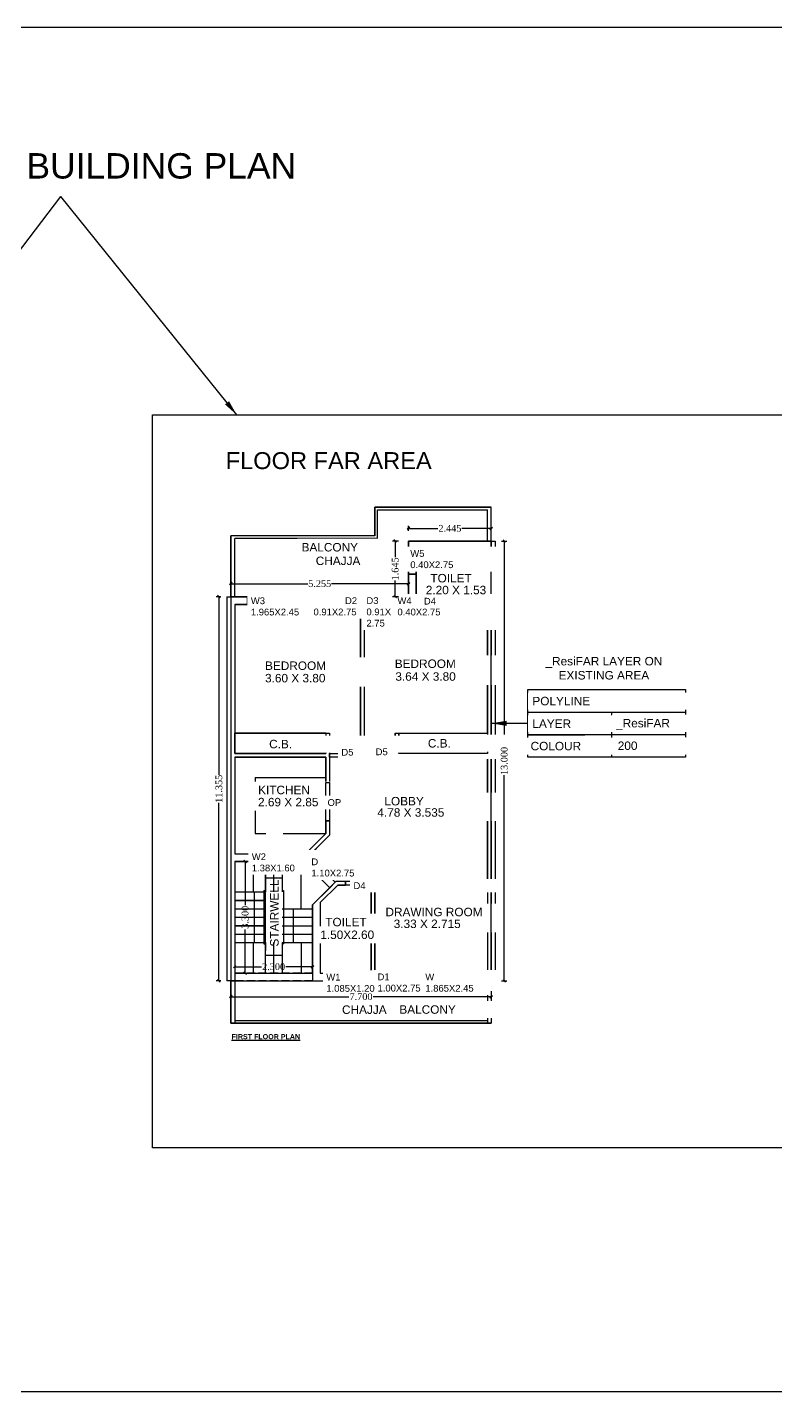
# Model space of a CAD drawing. Header units: metres. Extents: x 180 to 389, y -165 to 195.
# Drawn here: x 256.31 to 278.44, y -6.48 to 33.85 of the extents above; entities that cross this region are included whole.
import ezdxf

# ---------------------------------------------------------------- set-up
doc = ezdxf.new("R2010")
doc.units = ezdxf.units.M
doc.header["$LTSCALE"] = 2
doc.header["$MEASUREMENT"] = 0
doc.linetypes.add('ACAD_ISO02W100', pattern=[15, 12, -3])
for name, color, linetype in [('_ArchProj', 21, 'Continuous'), ('_Balcony', 25, 'Continuous'), ('_CB', 40, 'Continuous'), ('_Dimension', 87, 'Continuous'), ('_Door', 114, 'Continuous'), ('_ResiFAR', 190, 'Continuous'), ('_Room', 72, 'Continuous'), ('_RoomDimensions', 193, 'Continuous'), ('_StaircaseLanding', 210, 'Continuous'), ('_StaircaseWell', 140, 'Continuous'), ('_StairFlight', 105, 'Continuous'), ('_Stairs', 120, 'Continuous'), ('_Window', 115, 'Continuous')]:
    doc.layers.add(name, color=color, linetype=linetype)
doc.styles.add('DRAWING', font='times.ttf', dxfattribs={"height": 0.2})
doc.styles.get("Standard").update_dxf_attribs({"font": 'arial.ttf'})
doc.dimstyles.new('Copy of DRAWING', dxfattribs={"dimtxt": 0.2, "dimasz": 0.46, "dimexe": 0.076, "dimexo": 0.3, "dimgap": 0.037, "dimtad": 0, "dimdec": 3, "dimzin": 0, "dimdsep": 46, "dimtxsty": 'DRAWING', "dimblk": 'ARCHTICK', "dimtsz": 0.037, "dimcen": 0.09, "dimclre": 256, "dimclrt": 256, "dimadec": 0, "dimazin": 0, "dimtfac": 1, "dimtdec": 3, "dimtix": 1, "dimtofl": 0, "dimtmove": 2, "dimatfit": 3, "dimfxl": 1, "dimtolj": 1, "dimtzin": 0, "dimarcsym": 0})
doc.dimstyles.new('DRAWING', dxfattribs={"dimtxt": 0.2, "dimasz": 0.076, "dimexe": 0.076, "dimexo": 0.3, "dimgap": 0.037, "dimtad": 0, "dimdec": 3, "dimzin": 0, "dimdsep": 46, "dimtxsty": 'DRAWING', "dimblk": 'ARCHTICK', "dimtsz": 0.037, "dimcen": 0.09, "dimclre": 256, "dimclrt": 256, "dimadec": 0, "dimazin": 0, "dimtfac": 1, "dimtdec": 3, "dimtix": 1, "dimtofl": 0, "dimtmove": 2, "dimatfit": 3, "dimfxl": 1, "dimtolj": 1, "dimtzin": 0, "dimarcsym": 0})

# ---------------------------------------------------------------- blocks, each defined once
blk = doc.blocks.new('*D326')
at = {"layer": '_Dimension', "color": 0, "linetype": 'ByBlock', "lineweight": -2, "ltscale": 0.01}
for p, q in [((267.619, 19.079), (267.545, 19.005)), ((267.582, 19.042), (268.449, 19.042)), ((270.027, 19.042), (269.161, 19.042)), ((269.99, 19.005), (270.064, 19.079))]:
    blk.add_line(p, q, dxfattribs=at)
at = {"layer": '_Dimension', "linetype": 'ByBlock', "lineweight": -2, "ltscale": 0.01}
for p, q in [((267.582, 18.966), (267.582, 19.118)), ((270.027, 18.966), (270.027, 19.118))]:
    blk.add_line(p, q, dxfattribs=at)
at = {"layer": 'Defpoints', "color": 0, "ltscale": 0.01}
for p in [(270.027, 19.042), (267.582, 18.666), (270.027, 18.666)]:
    blk.add_point(p, dxfattribs=at)
at = {"layer": '_Dimension', "ltscale": 0.01, "insert": (268.805, 19.042), "char_height": 0.2, "attachment_point": 5, "style": 'DRAWING'}
blk.add_mtext('\\A1;2.445', dxfattribs=at)
blk = doc.blocks.new('_ArchTick')
blk = doc.blocks.new('*D327')
at = {"layer": '_Dimension', "linetype": 'ByBlock', "lineweight": -2, "ltscale": 0.01}
for p, q in [((267.282, 18.666), (267.112, 18.666)), ((267.282, 17.021), (267.112, 17.021))]:
    blk.add_line(p, q, dxfattribs=at)
at = {"layer": '_Dimension', "color": 0, "linetype": 'ByBlock', "lineweight": -2, "ltscale": 0.01}
for p, q in [((267.225, 18.629), (267.151, 18.703)), ((267.188, 18.666), (267.188, 18.186)), ((267.188, 17.021), (267.188, 17.501)), ((267.151, 17.058), (267.225, 16.984))]:
    blk.add_line(p, q, dxfattribs=at)
at = {"layer": 'Defpoints', "color": 0, "ltscale": 0.01}
for p in [(267.582, 18.666), (267.188, 17.021), (267.582, 17.021)]:
    blk.add_point(p, dxfattribs=at)
at = {"layer": '_Dimension', "ltscale": 0.01, "insert": (267.188, 17.843), "char_height": 0.2, "attachment_point": 5, "rotation": 90, "style": 'DRAWING'}
blk.add_mtext('\\A1;1.645', dxfattribs=at)
blk = doc.blocks.new('*D328')
at = {"layer": '_Dimension', "color": 0, "linetype": 'ByBlock', "lineweight": -2, "ltscale": 0.01}
for p, q in [((262.364, 17.443), (262.29, 17.369)), ((262.327, 17.406), (264.602, 17.406)), ((267.582, 17.406), (265.307, 17.406)), ((267.545, 17.369), (267.619, 17.443))]:
    blk.add_line(p, q, dxfattribs=at)
at = {"layer": '_Dimension', "linetype": 'ByBlock', "lineweight": -2, "ltscale": 0.01}
for p, q in [((262.327, 17.321), (262.327, 17.482)), ((267.582, 17.321), (267.582, 17.482))]:
    blk.add_line(p, q, dxfattribs=at)
at = {"layer": 'Defpoints', "color": 0, "ltscale": 0.01}
for p in [(267.582, 17.406), (262.327, 17.021), (267.582, 17.021)]:
    blk.add_point(p, dxfattribs=at)
at = {"layer": '_Dimension', "ltscale": 0.01, "insert": (264.955, 17.406), "char_height": 0.2, "attachment_point": 5, "style": 'DRAWING'}
blk.add_mtext('\\A1;5.255', dxfattribs=at)
blk = doc.blocks.new('*D329')
at = {"layer": '_Dimension', "linetype": 'ByBlock', "lineweight": -2, "ltscale": 0.01}
for p, q in [((262.027, 17.021), (261.898, 17.021)), ((262.027, 5.666), (261.898, 5.666))]:
    blk.add_line(p, q, dxfattribs=at)
at = {"layer": '_Dimension', "color": 0, "linetype": 'ByBlock', "lineweight": -2, "ltscale": 0.01}
for p, q in [((262.011, 16.984), (261.937, 17.058)), ((261.974, 17.021), (261.974, 11.759)), ((261.974, 5.666), (261.974, 10.927)), ((261.937, 5.703), (262.011, 5.629))]:
    blk.add_line(p, q, dxfattribs=at)
at = {"layer": 'Defpoints', "color": 0, "ltscale": 0.01}
for p in [(262.327, 17.021), (261.974, 5.666), (262.327, 5.666)]:
    blk.add_point(p, dxfattribs=at)
at = {"layer": '_Dimension', "ltscale": 0.01, "insert": (261.974, 11.343), "char_height": 0.2, "attachment_point": 5, "rotation": 90, "style": 'DRAWING'}
blk.add_mtext('\\A1;11.355', dxfattribs=at)
blk = doc.blocks.new('*D330')
at = {"layer": '_Dimension', "linetype": 'ByBlock', "lineweight": -2, "ltscale": 0.01}
for p, q in [((262.327, 5.366), (262.327, 5.122)), ((270.027, 5.366), (270.027, 5.122))]:
    blk.add_line(p, q, dxfattribs=at)
at = {"layer": '_Dimension', "color": 0, "linetype": 'ByBlock', "lineweight": -2, "ltscale": 0.01}
for p, q in [((262.364, 5.235), (262.29, 5.161)), ((262.327, 5.198), (265.819, 5.198)), ((270.027, 5.198), (266.536, 5.198)), ((269.99, 5.161), (270.064, 5.235))]:
    blk.add_line(p, q, dxfattribs=at)
at = {"layer": 'Defpoints', "color": 0, "ltscale": 0.01}
for p in [(262.327, 5.666), (270.027, 5.666), (270.027, 5.198)]:
    blk.add_point(p, dxfattribs=at)
at = {"layer": '_Dimension', "ltscale": 0.01, "insert": (266.177, 5.198), "char_height": 0.2, "attachment_point": 5, "style": 'DRAWING'}
blk.add_mtext('\\A1;7.700', dxfattribs=at)
blk = doc.blocks.new('*D331')
at = {"layer": '_Dimension', "linetype": 'ByBlock', "lineweight": -2, "ltscale": 0.01}
for p, q in [((270.327, 18.666), (270.488, 18.666)), ((270.327, 5.666), (270.488, 5.666))]:
    blk.add_line(p, q, dxfattribs=at)
at = {"layer": '_Dimension', "color": 0, "linetype": 'ByBlock', "lineweight": -2, "ltscale": 0.01}
for p, q in [((270.449, 18.629), (270.375, 18.703)), ((270.412, 18.666), (270.412, 12.586)), ((270.412, 5.666), (270.412, 11.745)), ((270.375, 5.703), (270.449, 5.629))]:
    blk.add_line(p, q, dxfattribs=at)
at = {"layer": 'Defpoints', "color": 0, "ltscale": 0.01}
for p in [(270.027, 18.666), (270.412, 18.666), (270.027, 5.666)]:
    blk.add_point(p, dxfattribs=at)
at = {"layer": '_Dimension', "ltscale": 0.01, "insert": (270.412, 12.166), "char_height": 0.2, "attachment_point": 5, "rotation": 90, "style": 'DRAWING'}
blk.add_mtext('\\A1;13.000', dxfattribs=at)
blk = doc.blocks.new('*D332')
at = {"layer": '_Dimension', "color": 0, "linetype": 'ByBlock', "lineweight": -2, "ltscale": 0.01}
for p, q in [((262.788, 9.159), (262.714, 9.233)), ((262.751, 9.196), (262.751, 7.904)), ((262.751, 5.896), (262.751, 7.188)), ((262.714, 5.933), (262.788, 5.859))]:
    blk.add_line(p, q, dxfattribs=at)
at = {"layer": '_Dimension', "linetype": 'ByBlock', "lineweight": -2, "ltscale": 0.01}
for p, q in [((262.742, 9.196), (262.827, 9.196)), ((262.742, 5.896), (262.827, 5.896))]:
    blk.add_line(p, q, dxfattribs=at)
at = {"layer": 'Defpoints', "color": 0, "ltscale": 0.01}
for p in [(262.442, 9.196), (262.442, 5.896), (262.751, 5.896)]:
    blk.add_point(p, dxfattribs=at)
at = {"layer": '_Dimension', "ltscale": 0.01, "insert": (262.751, 7.546), "char_height": 0.2, "attachment_point": 5, "rotation": 90, "style": 'DRAWING'}
blk.add_mtext('\\A1;3.300', dxfattribs=at)
blk = doc.blocks.new('*D333')
at = {"layer": '_Dimension', "color": 0, "linetype": 'ByBlock', "lineweight": -2, "ltscale": 0.01}
for p, q in [((262.479, 6.121), (262.405, 6.047)), ((262.442, 6.084), (263.232, 6.084)), ((264.742, 6.084), (263.953, 6.084)), ((264.705, 6.047), (264.779, 6.121))]:
    blk.add_line(p, q, dxfattribs=at)
at = {"layer": '_Dimension', "linetype": 'ByBlock', "lineweight": -2, "ltscale": 0.01}
for p, q in [((262.442, 6.196), (262.442, 6.16)), ((264.742, 6.196), (264.742, 6.16))]:
    blk.add_line(p, q, dxfattribs=at)
at = {"layer": 'Defpoints', "color": 0, "ltscale": 0.01}
for p in [(264.742, 6.084), (262.442, 5.896), (264.742, 5.896)]:
    blk.add_point(p, dxfattribs=at)
at = {"layer": '_Dimension', "ltscale": 0.01, "insert": (263.592, 6.084), "char_height": 0.2, "attachment_point": 5, "style": 'DRAWING'}
blk.add_mtext('\\A1;2.300', dxfattribs=at)

msp = doc.modelspace()

# ---------------------------------------------------------------- linework, layer by layer
at = {"ltscale": 0.01}
for p, q in [((266.5823, 19.6659), (270.0273, 19.6659)), ((266.5823, 18.8209), (266.5823, 19.6659)), ((266.6623, 18.7409), (266.6623, 19.5859)), ((266.6623, 19.5859), (269.9123, 19.5859)), ((269.9123, 18.6659), (269.9123, 19.5859)), ((270.0273, 18.6659), (270.0273, 19.6659)), ((266.5823, 18.8209), (262.3273, 18.8209)), ((262.3273, 17.0209), (262.3273, 18.8209)), ((266.6623, 18.7409), (262.4423, 18.7409)), ((262.4423, 17.0209), (262.4423, 18.7409)), ((267.5823, 18.6659), (270.1423, 18.6659)), ((267.5823, 18.6659), (267.5823, 18.4359)), ((270.0273, 18.6659), (270.0273, 5.6659)), ((270.1423, 18.6659), (270.1423, 5.6659)), ((267.5823, 18.4359), (269.9123, 18.4359)), ((267.5823, 18.4359), (267.5823, 17.6859)), ((267.8123, 18.4359), (267.8123, 17.6859)), ((269.9123, 18.4359), (269.9123, 16.9059)), ((267.5823, 17.6859), (267.5823, 16.7909)), ((267.5823, 17.6859), (267.8123, 17.6859)), ((267.8123, 17.6859), (267.8123, 16.7909)), ((262.2123, 17.0209), (262.2123, 5.6659)), ((262.2123, 17.0209), (262.8223, 17.0209)), ((262.3273, 17.0209), (262.3273, 5.6659)), ((262.8223, 17.0209), (262.8223, 16.7909)), ((262.8223, 17.0209), (264.7873, 17.0209)), ((264.7873, 17.0209), (265.2473, 17.0209)), ((264.7873, 17.0209), (264.7873, 16.7909)), ((265.2473, 17.0209), (265.2473, 16.7909)), ((266.1573, 17.0209), (266.2723, 17.0209)), ((266.1573, 17.0209), (266.1573, 12.2759)), ((266.2723, 17.0209), (266.2723, 12.2759)), ((267.1823, 17.0209), (267.5823, 17.0209)), ((267.1823, 17.0209), (267.1823, 16.7909)), ((262.4423, 16.7909), (262.4423, 12.3909)), ((262.4423, 16.7909), (262.8223, 16.7909)), ((262.8223, 16.7909), (264.7873, 16.7909)), ((264.7873, 16.7909), (265.2473, 16.7909)), ((267.1823, 16.7909), (267.5823, 16.7909)), ((267.5823, 16.7909), (267.8123, 16.7909)), ((268.5623, 16.9059), (269.9123, 16.9059)), ((268.5623, 16.9059), (268.5623, 16.7909)), ((268.5623, 16.7909), (269.9123, 16.7909)), ((269.9123, 16.7909), (269.9123, 12.3909)), ((271.1048, 13.6122), (275.769, 13.6122)), ((265.1323, 12.9909), (262.4423, 12.9909)), ((265.1323, 12.9909), (265.2473, 12.9909)), ((265.1323, 12.9909), (265.1323, 12.3909)), ((265.2473, 12.9909), (265.2473, 12.2759)), ((267.1823, 12.9909), (267.2973, 12.9909)), ((267.1823, 12.9909), (267.1823, 12.2759)), ((267.2973, 12.9909), (267.2973, 12.3909)), ((267.2973, 12.9909), (269.9123, 12.9909)), ((262.4423, 12.3909), (265.1323, 12.3909)), ((262.4423, 12.2759), (262.4423, 9.4259)), ((262.4423, 12.2759), (265.1323, 12.2759)), ((265.1323, 12.2759), (265.1323, 11.5259)), ((265.2473, 12.2759), (265.2473, 11.5259)), ((266.1573, 12.2759), (266.2723, 12.2759)), ((267.1823, 12.2759), (269.9123, 12.2759)), ((267.2973, 12.3909), (269.9123, 12.3909)), ((269.9123, 12.2759), (269.9123, 5.8959)), ((263.0423, 11.6759), (265.1323, 11.6759)), ((263.0423, 11.6759), (263.0423, 10.0259)), ((265.1323, 11.5259), (265.2473, 11.5259)), ((265.1322, 10.4007), (265.1322, 10.0183)), ((265.1322, 10.4007), (265.2472, 10.4007)), ((265.2472, 10.4007), (265.2472, 9.9707)), ((263.0423, 10.0259), (265.1322, 10.0259)), ((264.4723, 9.1959), (265.2472, 9.9707)), ((264.5397, 9.4259), (265.1322, 10.0183)), ((262.4423, 9.4259), (262.9023, 9.4259)), ((262.9023, 9.4259), (262.9023, 9.1959)), ((262.9023, 9.4259), (264.2823, 9.4259)), ((264.2823, 9.4259), (264.5397, 9.4259)), ((264.2823, 9.4259), (264.2823, 9.1959)), ((264.635, 9.3585), (265.4128, 8.5807)), ((262.4423, 9.1959), (262.4423, 5.6659)), ((262.4423, 9.1959), (262.9023, 9.1959)), ((262.9023, 9.1959), (264.2823, 9.1959)), ((263.3423, 9.1959), (263.3423, 5.8959)), ((263.3423, 9.1959), (263.3423, 5.8959)), ((263.5923, 9.1959), (263.5923, 8.2959)), ((263.8423, 9.1959), (263.8423, 8.2959)), ((264.2823, 9.1959), (264.4723, 9.1959)), ((264.4723, 9.1959), (265.2502, 8.418)), ((264.7423, 7.9102), (265.443, 8.6109)), ((264.9723, 7.9776), (265.4906, 8.4959)), ((265.443, 8.6109), (265.7223, 8.6109)), ((265.4906, 8.4959), (265.7223, 8.4959)), ((265.7223, 8.6109), (265.7223, 8.4959)), ((266.4723, 8.6109), (266.4723, 5.8959)), ((266.4723, 8.6109), (266.5873, 8.6109)), ((266.5873, 8.6109), (266.5873, 5.6659)), ((262.4423, 8.2959), (263.8423, 8.2959)), ((263.3023, 8.3359), (263.8823, 8.3359)), ((263.3023, 8.3359), (263.3023, 6.7559)), ((263.3223, 8.3159), (263.8623, 8.3159)), ((263.3223, 8.3159), (263.3223, 6.7759)), ((263.8423, 8.2959), (263.8423, 5.8959)), ((263.8623, 8.3159), (263.8623, 6.7759)), ((263.8823, 8.3359), (263.8823, 6.7559)), ((262.4423, 8.0459), (263.3423, 8.0459)), ((262.4423, 7.7959), (263.3423, 7.7959)), ((263.8423, 7.7959), (264.7423, 7.7959)), ((264.7423, 7.9102), (264.7423, 5.6659)), ((264.9723, 7.9776), (264.9723, 5.8959)), ((262.4423, 7.5459), (263.3423, 7.5459)), ((262.4423, 7.2959), (263.3423, 7.2959)), ((263.8423, 7.5459), (264.7423, 7.5459)), ((263.8423, 7.2959), (264.7423, 7.2959)), ((262.4423, 7.0459), (263.3423, 7.0459)), ((263.8423, 7.0459), (264.7423, 7.0459)), ((262.4423, 6.7959), (264.7423, 6.7959)), ((263.3023, 6.7559), (263.8823, 6.7559)), ((263.3223, 6.7759), (263.8623, 6.7759)), ((263.5923, 6.7959), (263.5923, 5.8959)), ((262.4423, 5.6659), (262.2123, 5.6659)), ((262.3273, 5.6659), (262.3273, 4.4159)), ((262.4423, 5.6659), (262.4423, 4.4159)), ((264.7423, 5.6659), (265.1223, 5.6659)), ((264.9723, 5.8959), (265.1223, 5.8959)), ((265.1223, 5.8959), (265.1223, 5.6659)), ((265.1223, 5.8959), (266.2073, 5.8959)), ((265.1223, 5.6659), (266.2073, 5.6659)), ((266.2073, 5.8959), (266.4723, 5.8959)), ((266.2073, 5.8959), (266.2073, 5.6659)), ((266.2073, 5.6659), (266.5873, 5.6659)), ((267.5873, 5.8959), (267.5873, 5.6659)), ((267.5873, 5.8959), (269.4523, 5.8959)), ((267.5873, 5.6659), (269.4523, 5.6659)), ((269.4523, 5.8959), (269.9123, 5.8959)), ((269.4523, 5.8959), (269.4523, 5.6659)), ((269.4523, 5.6659), (270.1423, 5.6659)), ((269.9123, 5.6659), (269.9123, 4.4159)), ((270.0273, 5.6659), (270.0273, 4.4159)), ((262.4423, 4.4959), (269.9123, 4.4959)), ((262.3273, 4.4159), (270.0273, 4.4159))]:
    msp.add_line(p, q, dxfattribs=at)
at = {"linetype": 'ACAD_ISO02W100', "ltscale": 0.01}
for p, q in [((264.7423, 5.8959), (262.4423, 5.8959)), ((264.7423, 5.6659), (262.4423, 5.6659))]:
    msp.add_line(p, q, dxfattribs=at)
at = {"ltscale": 0.01}
msp.add_lwpolyline([(180.407, 33.8529), (389.0953, 33.8529), (389.0953, -6.4782), (180.407, -6.4782)], close=True, dxfattribs=at)
at = {"layer": '_ArchProj', "ltscale": 0.01}
for points in [[(262.3273, 18.8209), (262.3273, 17.0209), (267.5823, 17.0209), (267.5823, 18.6659), (270.0273, 18.6659), (270.0273, 19.6659), (266.5823, 19.6659), (266.5823, 18.8209)], [(262.3273, 5.6659), (270.0273, 5.6659), (270.0273, 4.4159), (262.3273, 4.4159)]]:
    msp.add_lwpolyline(points, close=True, dxfattribs=at)
at = {"layer": '_Balcony', "ltscale": 0.01}
msp.add_lwpolyline([(262.3273, 5.6659), (270.0273, 5.6659), (270.0273, 4.4159), (262.3273, 4.4159)], close=True, dxfattribs=at)
at = {"layer": '_CB', "ltscale": 0.01}
msp.add_lwpolyline([(262.4423, 12.9909), (265.1323, 12.9909), (265.1323, 12.3909), (262.4423, 12.3909)], close=True, dxfattribs=at)
at = {"layer": '_Door', "ltscale": 0.01}
for points in [[(265.2473, 17.0209), (266.1573, 17.0209), (266.1573, 16.7909), (265.2473, 16.7909)], [(266.2723, 17.0209), (267.1823, 17.0209), (267.1823, 16.7909), (266.2723, 16.7909)], [(265.2473, 12.3909), (266.1573, 12.3909), (266.1573, 12.2759), (265.2473, 12.2759)], [(266.2723, 12.3909), (267.1823, 12.3909), (267.1823, 12.2759), (266.2723, 12.2759)], [(265.4128, 8.5807), (264.635, 9.3585), (264.4723, 9.1959), (265.2502, 8.418)], [(265.7223, 8.6109), (266.4723, 8.6109), (266.4723, 8.4959), (265.7223, 8.4959)], [(266.5873, 5.8959), (267.5873, 5.8959), (267.5873, 5.6659), (266.5873, 5.6659)]]:
    msp.add_lwpolyline(points, close=True, dxfattribs=at)
at = {"layer": '_Room', "ltscale": 0.01}
for p, q in [((265.2473, 12.2759), (265.2472, 9.9707)), ((269.9123, 12.2759), (265.2473, 12.2759)), ((269.9123, 8.6109), (269.9123, 12.2759)), ((265.2472, 9.9707), (264.635, 9.3585)), ((264.635, 9.3585), (265.4128, 8.5807)), ((265.4128, 8.5807), (265.443, 8.6109)), ((265.443, 8.6109), (269.9123, 8.6109))]:
    msp.add_line(p, q, dxfattribs=at)
for points in [[(267.8123, 18.4359), (269.9123, 18.4359), (269.9123, 16.9059), (267.8123, 16.9059)], [(262.4423, 16.7909), (262.4423, 12.9909), (265.2473, 12.9909), (265.2473, 12.3909), (266.1573, 12.3909), (266.1573, 16.7909)], [(269.9123, 16.7909), (266.2723, 16.7909), (266.2723, 12.3909), (267.1823, 12.3909), (267.1823, 12.9909), (269.9123, 12.9909)], [(262.4423, 12.2759), (262.4423, 9.4259), (264.5397, 9.4259), (265.1322, 10.0183), (265.1323, 12.2759)], [(266.4723, 8.4959), (265.4906, 8.4959), (264.9723, 7.9776), (264.9723, 5.8959), (266.4723, 5.8959), (266.4723, 8.4959)], [(266.5873, 8.6109), (269.9123, 8.6109), (269.9123, 5.8959), (266.5873, 5.8959)]]:
    msp.add_lwpolyline(points, close=True, dxfattribs=at)
at = {"layer": '_StaircaseLanding', "ltscale": 0.01}
for points in [[(262.9892, 9.1959), (262.9892, 8.2959)], [(264.4089, 7.7959), (264.4089, 9.1959)], [(262.9892, 6.7959), (262.9892, 5.8959)], [(264.4089, 6.7959), (264.4089, 5.8959)]]:
    msp.add_lwpolyline(points, dxfattribs=at)
at = {"layer": '_StairFlight', "ltscale": 0.01}
for points in [[(263.0184, 8.2959), (263.0184, 6.7959)], [(264.1708, 7.7959), (264.1708, 6.7959)]]:
    msp.add_lwpolyline(points, dxfattribs=at)
at = {"layer": '_Window', "ltscale": 0.01}
msp.add_lwpolyline([(265.1223, 5.8959), (266.2073, 5.8959), (266.2073, 5.6659), (265.1223, 5.6659)], close=True, dxfattribs=at)

# ---------------------------------------------------------------- texts
at = {"ltscale": 0.01, "insert": (262.3497, 4.0923), "char_height": 0.15, "width": 2.413672, "attachment_point": 1}
msp.add_mtext('\\fArial|b1|i0|c0|p34;\\LFIRST FLOOR PLAN', dxfattribs=at)

# ---------------------------------------------------------------- dimensions: what is measured, and where the dimension line sits
at = {"layer": '_Dimension', "ltscale": 0.01}
dim = msp.add_linear_dim(base=(261.974, 5.6659), p1=(262.3273, 17.0209), p2=(262.3273, 5.6659), angle=90, dimstyle='DRAWING', dxfattribs=at)
dim.commit()
dim.dimension.update_dxf_attribs({"geometry": '*D329', "text_midpoint": (261.974, 11.3434)})
dim = msp.add_linear_dim(base=(264.7423, 6.0843), p1=(262.4423, 5.8959), p2=(264.7423, 5.8959), dimstyle='DRAWING', dxfattribs=at)
dim.commit()
dim.dimension.update_dxf_attribs({"geometry": '*D333', "text_midpoint": (263.5923, 6.0843)})

# ---------------------------------------------------------------- leaders
at = {"ltscale": 0.01}
msp.add_leader([(270.0273, 13.2785), (271.1048, 13.2785)], dimstyle='Copy of DRAWING', override={"dimgap": 0.037, "dimtad": 0}, dxfattribs=at)

# ---------------------------------------------------------------- next in the draw order: texts
at = {"ltscale": 0.01, "insert": (251.3933, 30.1321), "char_height": 0.75, "width": 25.984953, "attachment_point": 1, "bg_fill": 2}
msp.add_mtext('REVISED BUILDING PLAN', dxfattribs=at)
at = {"layer": '_ArchProj', "ltscale": 0.01, "insert": (265.615, 4.9396), "char_height": 0.25, "width": 4.517248, "attachment_point": 1, "bg_fill": 2}
msp.add_mtext('CHAJJA', dxfattribs=at)
at = {"layer": '_Room', "ltscale": 0.01, "char_height": 0.25, "width": 4.517248, "attachment_point": 1, "bg_fill": 2}
for s, insert in [('TOILET', (268.2279, 17.6943)), ('BEDROOM', (263.339, 15.1071)), ('DRAWING ROOM', (266.8998, 7.8266))]:
    msp.add_mtext(s, dxfattribs=dict(at, insert=insert))
at = {"layer": '_StaircaseWell', "ltscale": 0.01, "insert": (263.4902, 6.6814), "char_height": 0.25, "width": 4.517248, "attachment_point": 1, "rotation": 90, "bg_fill": 2}
msp.add_mtext('STAIRWELL', dxfattribs=at)

# ---------------------------------------------------------------- next in the draw order: linework, layer by layer
at = {"layer": '_StaircaseWell', "ltscale": 0.01}
msp.add_lwpolyline([(265.2502, 8.418), (264.4723, 9.1959), (262.4423, 9.1959), (262.4423, 5.8959), (264.7423, 5.8959), (264.7423, 7.9102)], close=True, dxfattribs=at)
at = {"layer": '_StairFlight', "ltscale": 0.01}
for points in [[(263.3423, 8.7143), (263.8423, 8.7143)], [(263.3423, 6.4281), (263.8423, 6.4281)]]:
    msp.add_lwpolyline(points, dxfattribs=at)
at = {"layer": '_Stairs', "ltscale": 0.01}
for points in [[(263.3423, 9.1959), (263.3423, 8.2959)], [(263.5923, 9.1959), (263.5923, 8.2959)], [(263.8423, 9.1959), (263.8423, 8.2959)], [(262.4423, 8.2959), (263.3423, 8.2959)], [(263.3423, 8.0459), (262.4423, 8.0459)], [(262.4423, 7.7959), (263.3423, 7.7959)], [(263.8423, 7.7959), (264.7423, 7.7959)], [(262.4423, 7.5459), (263.3423, 7.5459)], [(263.3423, 7.2959), (262.4423, 7.2959)], [(263.8423, 7.5459), (264.7423, 7.5459)], [(263.8423, 7.2959), (264.7423, 7.2959)], [(262.4423, 7.0459), (263.3423, 7.0459)], [(263.8423, 7.0459), (264.7423, 7.0459)], [(262.4423, 6.7959), (263.3423, 6.7959)], [(263.3423, 6.7959), (263.3423, 5.8959)], [(263.5923, 6.7959), (263.5923, 5.8959)], [(263.8423, 6.7959), (263.8423, 5.8959)], [(263.8423, 6.7959), (264.7423, 6.7959)]]:
    msp.add_lwpolyline(points, dxfattribs=at)
at = {"layer": '_Window', "ltscale": 0.01}
msp.add_lwpolyline([(262.9023, 9.4259), (264.2823, 9.4259), (264.2823, 9.1959), (262.9023, 9.1959)], close=True, dxfattribs=at)

# ---------------------------------------------------------------- next in the draw order: texts
at = {"layer": '_ArchProj', "ltscale": 0.01, "insert": (264.8383, 18.2072), "char_height": 0.25, "width": 4.517248, "attachment_point": 1, "bg_fill": 2}
msp.add_mtext('CHAJJA', dxfattribs=at)
at = {"layer": '_Balcony', "ltscale": 0.01, "insert": (267.3101, 4.944), "char_height": 0.25, "width": 4.517248, "attachment_point": 1, "bg_fill": 2}
msp.add_mtext('BALCONY', dxfattribs=at)
at = {"layer": '_Room', "ltscale": 0.01, "char_height": 0.25, "width": 4.517248, "attachment_point": 1, "bg_fill": 2}
for s, insert in [('BEDROOM', (267.1748, 15.1652)), ('KITCHEN', (263.1335, 11.4335))]:
    msp.add_mtext(s, dxfattribs=dict(at, insert=insert))
at = {"layer": '_RoomDimensions', "ltscale": 0.01, "insert": (268.0924, 17.3436), "char_height": 0.25, "width": 4.517248, "attachment_point": 1, "bg_fill": 2}
msp.add_mtext('2.20 X 1.53', dxfattribs=at)

# ---------------------------------------------------------------- next in the draw order: leaders
at = {"ltscale": 0.01}
for points in [[(252.3693, 22.394), (257.3048, 28.8529)], [(262.5033, 22.394), (257.3048, 28.8529)]]:
    msp.add_leader(points, dimstyle='Copy of DRAWING', override={"dimgap": 0.037, "dimtad": 0}, dxfattribs=at)

# ---------------------------------------------------------------- next in the draw order: linework, layer by layer
at = {"layer": '_Door', "ltscale": 0.01}
msp.add_lwpolyline([(267.8123, 16.9059), (268.5623, 16.9059), (268.5623, 16.7909), (267.8123, 16.7909)], close=True, dxfattribs=at)

# ---------------------------------------------------------------- next in the draw order: texts
at = {"layer": '_Balcony', "ltscale": 0.01, "insert": (264.4188, 18.609), "char_height": 0.25, "width": 4.517248, "attachment_point": 1, "bg_fill": 2}
msp.add_mtext('BALCONY', dxfattribs=at)
at = {"layer": '_Room', "ltscale": 0.01, "char_height": 0.25, "width": 4.517248, "attachment_point": 1, "bg_fill": 2}
for s, insert in [('LOBBY', (266.8682, 11.1025)), ('TOILET', (265.1202, 7.5286))]:
    msp.add_mtext(s, dxfattribs=dict(at, insert=insert))
at = {"layer": '_RoomDimensions', "ltscale": 0.01, "insert": (263.339, 14.7392), "char_height": 0.25, "width": 4.517248, "attachment_point": 1, "bg_fill": 2}
msp.add_mtext('3.60 X 3.80', dxfattribs=at)

# ---------------------------------------------------------------- next in the draw order: linework, layer by layer
at = {"layer": '_Balcony', "ltscale": 0.01}
msp.add_lwpolyline([(262.3273, 18.8209), (262.3273, 17.0209), (267.5823, 17.0209), (267.5823, 18.6659), (270.0273, 18.6659), (270.0273, 19.6659), (266.5823, 19.6659), (266.5823, 18.8209)], close=True, dxfattribs=at)
at = {"layer": '_Window', "ltscale": 0.01}
msp.add_lwpolyline([(267.5823, 18.4359), (267.8123, 18.4359), (267.8123, 17.6859), (267.5823, 17.6859)], close=True, dxfattribs=at)

# ---------------------------------------------------------------- next in the draw order: texts
at = {"layer": '_RoomDimensions', "ltscale": 0.01, "char_height": 0.25, "width": 4.517248, "attachment_point": 1, "bg_fill": 2}
for s, insert in [('3.64 X 3.80', (267.1921, 14.7876)), ('2.69 X 2.85', (263.1316, 11.0753)), ('3.33 X 2.715', (267.1434, 7.4774))]:
    msp.add_mtext(s, dxfattribs=dict(at, insert=insert))

# ---------------------------------------------------------------- next in the draw order: linework, layer by layer
at = {"layer": '_Door', "ltscale": 0.01}
msp.add_lwpolyline([(265.1323, 11.5259), (265.2472, 11.5259), (265.2472, 10.4007), (265.1323, 10.4007)], close=True, dxfattribs=at)

# ---------------------------------------------------------------- next in the draw order: texts
at = {"layer": '_RoomDimensions', "ltscale": 0.01, "char_height": 0.25, "width": 4.517248, "attachment_point": 1, "bg_fill": 2}
for s, insert in [('4.78 X 3.535', (266.6603, 10.7685)), ('1.50X2.60', (264.9731, 7.1537))]:
    msp.add_mtext(s, dxfattribs=dict(at, insert=insert))

# ---------------------------------------------------------------- next in the draw order: linework, layer by layer
at = {"layer": '_ResiFAR', "ltscale": 0.01}
msp.add_lwpolyline([(262.3273, 17.0209), (262.3273, 5.6659), (270.0273, 5.6659), (270.0273, 18.6659), (267.5823, 18.6659), (267.5823, 17.0209)], close=True, dxfattribs=at)

# ---------------------------------------------------------------- next in the draw order: texts
at = {"layer": '_Door', "ltscale": 0.01, "char_height": 0.2, "width": 4.517248, "attachment_point": 1, "bg_fill": 2}
for s, insert in [('            D2\\P0.91X2.75', (264.7715, 17.0046)), ('D5', (265.5962, 12.5246)), ('OP', (265.1873, 11.0378)), ('D\\P1.10X2.75', (264.709, 9.2848)), ('D1\\P1.00X2.75', (266.6648, 5.8843))]:
    msp.add_mtext(s, dxfattribs=dict(at, insert=insert))
at = {"layer": '_Window', "ltscale": 0.01, "insert": (267.6339, 18.3997), "char_height": 0.2, "width": 4.517248, "attachment_point": 1, "bg_fill": 2}
msp.add_mtext('W5\\P0.40X2.75', dxfattribs=at)

# ---------------------------------------------------------------- next in the draw order: linework, layer by layer
at = {"layer": '_Window', "ltscale": 0.01}
for points in [[(262.8223, 17.0209), (264.7873, 17.0209), (264.7873, 16.7909), (262.8223, 16.7909)], [(267.5873, 5.8959), (269.4523, 5.8959), (269.4523, 5.6659), (267.5873, 5.6659)]]:
    msp.add_lwpolyline(points, close=True, dxfattribs=at)

# ---------------------------------------------------------------- next in the draw order: texts
at = {"layer": '_Door', "ltscale": 0.01, "char_height": 0.2, "width": 4.517248, "attachment_point": 1, "bg_fill": 2}
for s, insert in [('D3\\P0.91X\\P2.75', (266.3369, 17.0061)), ('D5', (266.6093, 12.5367)), ('D4', (265.9545, 8.5798))]:
    msp.add_mtext(s, dxfattribs=dict(at, insert=insert))

# ---------------------------------------------------------------- next in the draw order: dimensions: what is measured, and where the dimension line sits
at = {"layer": '_Dimension', "ltscale": 0.01}
dim = msp.add_linear_dim(base=(270.0273, 19.042), p1=(267.5823, 18.6659), p2=(270.0273, 18.6659), dimstyle='DRAWING', dxfattribs=at)
dim.commit()
dim.dimension.update_dxf_attribs({"geometry": '*D326', "text_midpoint": (268.8048, 19.042)})

# ---------------------------------------------------------------- next in the draw order: linework, layer by layer
at = {"layer": '_CB', "ltscale": 0.01}
msp.add_lwpolyline([(267.2973, 12.9909), (269.9123, 12.9909), (269.9123, 12.3909), (267.2973, 12.3909)], close=True, dxfattribs=at)
at = {"layer": '_Window', "ltscale": 0.01}
msp.add_lwpolyline([(267.1823, 17.0209), (267.5823, 17.0209), (267.5823, 16.7909), (267.1823, 16.7909)], close=True, dxfattribs=at)

# ---------------------------------------------------------------- next in the draw order: texts
at = {"layer": '_Door', "ltscale": 0.01, "insert": (268.0345, 16.9898), "char_height": 0.2, "width": 4.517248, "attachment_point": 1, "bg_fill": 2}
msp.add_mtext('D4', dxfattribs=at)
at = {"layer": '_Window', "ltscale": 0.01, "char_height": 0.2, "width": 4.517248, "attachment_point": 1, "bg_fill": 2}
for s, insert in [('W2\\P1.38X1.60', (262.9469, 9.4356)), ('W\\P1.865X2.45', (268.0781, 5.8805))]:
    msp.add_mtext(s, dxfattribs=dict(at, insert=insert))

# ---------------------------------------------------------------- next in the draw order: texts
for s, insert in [('W3\\P1.965X2.45', (262.9188, 17.001)), ('W1\\P1.085X1.20', (265.151, 5.8765))]:
    msp.add_mtext(s, dxfattribs=dict(at, insert=insert))

# ---------------------------------------------------------------- next in the draw order: dimensions: what is measured, and where the dimension line sits
at = {"layer": '_Dimension', "ltscale": 0.01}
dim = msp.add_linear_dim(base=(262.7508, 5.8959), p1=(262.4423, 9.1959), p2=(262.4423, 5.8959), angle=90, dimstyle='DRAWING', dxfattribs=at)
dim.commit()
dim.dimension.update_dxf_attribs({"geometry": '*D332', "text_midpoint": (262.7508, 7.5459)})

# ---------------------------------------------------------------- next in the draw order: texts
at = {"layer": '_Window', "ltscale": 0.01, "insert": (267.2535, 17.002), "char_height": 0.2, "width": 4.517248, "attachment_point": 1, "bg_fill": 2}
msp.add_mtext('W4\\P0.40X2.75', dxfattribs=at)

# ---------------------------------------------------------------- next in the draw order: dimensions: what is measured, and where the dimension line sits
at = {"layer": '_Dimension', "ltscale": 0.01}
dim = msp.add_linear_dim(base=(270.0273, 5.1982), p1=(262.3273, 5.6659), p2=(270.0273, 5.6659), dimstyle='DRAWING', dxfattribs=at)
dim.commit()
dim.dimension.update_dxf_attribs({"geometry": '*D330', "text_midpoint": (266.1773, 5.1982)})

# ---------------------------------------------------------------- next in the draw order: dimensions: what is measured, and where the dimension line sits
for base, p1, p2, picture, middle in [((267.1881, 17.0209), (267.5823, 18.6659), (267.5823, 17.0209), '*D327', (267.1881, 17.8434)), ((270.412, 18.6659), (270.0273, 5.6659), (270.0273, 18.6659), '*D331', (270.412, 12.1659))]:
    dim = msp.add_linear_dim(base=base, p1=p1, p2=p2, angle=90, dimstyle='DRAWING', dxfattribs=at)
    dim.commit()
    dim.dimension.update_dxf_attribs({"geometry": picture, "text_midpoint": middle})
dim = msp.add_linear_dim(base=(267.5823, 17.4062), p1=(262.3273, 17.0209), p2=(267.5823, 17.0209), dimstyle='DRAWING', dxfattribs=at)
dim.commit()
dim.dimension.update_dxf_attribs({"geometry": '*D328', "text_midpoint": (264.9548, 17.4062)})

# ---------------------------------------------------------------- next in the draw order: texts
at = {"layer": '_CB', "ltscale": 0.01, "insert": (268.1539, 12.8137), "char_height": 0.25, "width": 4.517248, "attachment_point": 1, "bg_fill": 2}
msp.add_mtext('C.B.', dxfattribs=at)

# ---------------------------------------------------------------- next in the draw order: linework, layer by layer
at = {"ltscale": 0.01}
msp.add_line((271.1048, 12.9449), (275.769, 12.9449), dxfattribs=at)
msp.add_lwpolyline([(271.1048, 14.2795), (275.769, 14.2795), (275.769, 12.2776), (271.1048, 12.2776)], close=True, dxfattribs=at)

# ---------------------------------------------------------------- next in the draw order: texts
at = {"layer": '_CB', "ltscale": 0.01, "insert": (263.4599, 12.7907), "char_height": 0.25, "width": 4.517248, "attachment_point": 1, "bg_fill": 2}
msp.add_mtext('C.B.', dxfattribs=at)

# ---------------------------------------------------------------- next in the draw order: linework, layer by layer
at = {"ltscale": 0.01}
msp.add_lwpolyline([(260.009, 22.394), (278.9495, 22.394), (278.9495, 0.7291), (260.009, 0.7291)], close=True, dxfattribs=at)

# ---------------------------------------------------------------- next in the draw order: texts
at = {"ltscale": 0.01, "attachment_point": 1, "bg_fill": 2}
for s, insert, char_height, width in [('FLOOR FAR AREA', (262.1751, 21.2941), 0.5, 10.361623), ('\\pxqc;_ResiFAR LAYER ON EXISTING AREA', (271.1, 15.2409), 0.25, 4.517248), ('POLYLINE', (271.2438, 14.0616), 0.25, 4.517248)]:
    msp.add_mtext(s, dxfattribs=dict(at, insert=insert, char_height=char_height, width=width))

# ---------------------------------------------------------------- next in the draw order: linework, layer by layer
at = {"ltscale": 0.01}
msp.add_line((273.588, 13.6122), (273.588, 12.2776), dxfattribs=at)

# ---------------------------------------------------------------- next in the draw order: texts
at = {"ltscale": 0.01, "insert": (271.2438, 13.3943), "char_height": 0.25, "width": 4.517248, "attachment_point": 1, "bg_fill": 2}
msp.add_mtext('LAYER', dxfattribs=at)

# ---------------------------------------------------------------- next in the draw order: texts
at = {"ltscale": 0.01, "insert": (273.7196, 13.4089), "char_height": 0.25, "width": 4.517248, "attachment_point": 1, "bg_fill": 2}
msp.add_mtext('_ResiFAR', dxfattribs=at)

# ---------------------------------------------------------------- next in the draw order: texts
at = {"ltscale": 0.01, "insert": (271.1914, 12.7307), "char_height": 0.25, "width": 4.517248, "attachment_point": 1, "bg_fill": 2}
msp.add_mtext('COLOUR', dxfattribs=at)

# ---------------------------------------------------------------- next in the draw order: texts
at = {"ltscale": 0.01, "insert": (273.7688, 12.7416), "char_height": 0.25, "width": 4.517248, "attachment_point": 1, "bg_fill": 2}
msp.add_mtext('200', dxfattribs=at)

doc.saveas('drawing.dxf')
